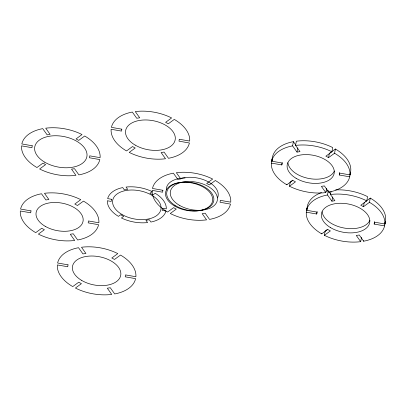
<?xml version="1.0" encoding="UTF-8"?>
<svg xmlns="http://www.w3.org/2000/svg" width="406" height="406" viewBox="0 0 406 406"><rect width="100%" height="100%" fill="white"/><g stroke="black" fill="none" stroke-linecap="round" stroke-linejoin="round"><path stroke-width="0.61" d="M272.198 160.989A39.778 23.269 10.7 0 1 272.198 158.873L271.401 163.1L281.815 164.927L282.099 163.004L271.685 161.182L272.482 156.955A39.778 23.269 10.7 0 1 293.396 141.653L295.776 144.998M307.088 210.075A39.778 23.269 10.7 0 1 307.093 207.958L306.291 212.186L316.705 214.013L316.99 212.094L306.581 210.267L307.378 206.04A39.778 23.269 10.7 0 1 321.491 192.576M349.805 174.773A39.778 23.269 10.7 0 0 350.485 172.591L349.683 176.818L339.269 174.996L339.558 173.078L349.972 174.9L350.769 170.672A39.778 23.269 10.7 0 0 335.366 149.007L329.373 153.392L328.571 157.619L325.886 156.168L331.885 151.778L332.681 147.551A39.778 23.269 10.7 0 0 296.37 141.186L295.568 145.414L299.983 151.626L297.014 152.093L292.599 145.876L293.396 141.653M384.695 223.858A39.778 23.269 10.7 0 0 385.375 221.676L384.578 225.903L374.165 224.082L374.449 222.163L384.863 223.985L385.664 219.758A39.778 23.269 10.7 0 0 370.262 198.092L365.76 201.381M281.815 164.927L282.266 162.512M271.401 163.1A39.778 23.269 10.7 0 0 286.803 184.766L286.9 184.238M326.602 188.359L325.8 192.586A39.778 23.269 10.7 0 1 289.488 186.222L290.285 181.995L292.782 180.168M297.014 152.093L297.811 147.865M316.705 214.013L317.162 211.597M328.571 157.619L334.569 153.235L335.366 149.007M306.581 210.267A39.778 23.269 10.7 0 1 327.49 194.966L328.241 191.003M325.8 192.586L321.385 186.374L324.353 185.907L328.774 192.124L328.87 191.596M306.291 212.186A39.778 23.269 10.7 0 0 321.694 233.856L321.796 233.323M327.49 194.966L331.91 201.178L334.879 200.711L330.464 194.499L331.032 191.48M361.492 237.444L360.695 241.671A39.778 23.269 10.7 0 1 324.379 235.307L325.176 231.08L327.175 229.618M331.91 201.178L332.707 196.951M339.269 174.996L339.726 172.58M335.615 189.896A39.778 23.269 10.7 0 1 367.577 196.636L366.775 200.863L360.782 205.253L363.466 206.705L364.263 202.482M363.466 206.705L369.46 202.32L370.262 198.092M360.695 241.671L356.275 235.46L359.249 234.998L363.664 241.21L363.766 240.682M374.165 224.082L374.621 221.666M286.803 184.766L292.797 180.381L295.482 181.832L289.488 186.222M321.694 233.856L327.693 229.466L330.377 230.923L324.379 235.307M328.972 191.693L330.667 194.083M384.578 225.903A39.778 23.269 10.7 0 1 363.664 241.21M330.464 194.499A39.778 23.269 10.7 0 1 366.775 200.863M369.46 202.32A39.778 23.269 10.7 0 1 384.863 223.985M326.287 191.16A39.778 23.269 10.7 0 1 328.292 190.739M369.902 220.28A24.533 14.352 10.7 0 1 344.121 228.035A24.533 14.352 10.7 0 1 322.166 211.744M166.303 189.891A23.868 13.961 10.7 0 1 185.08 178.006M180.949 178.498A23.868 13.961 10.7 0 1 207.943 181.649A23.868 13.961 10.7 0 1 217.53 197.925M349.683 176.818A39.778 23.269 10.7 0 1 328.774 192.124M271.685 161.182A39.778 23.269 10.7 0 1 292.599 145.876M295.568 145.414A39.778 23.269 10.7 0 1 331.885 151.778M334.569 153.235A39.778 23.269 10.7 0 1 349.972 174.9M334.371 171.017A23.868 13.961 10.7 0 1 309.286 178.564A23.868 13.961 10.7 0 1 287.93 162.715M32.231 145.769L31.947 147.688L21.533 145.866A39.778 23.269 10.7 0 0 36.936 167.531L42.934 163.141L45.619 164.597L39.621 168.987A39.778 23.269 10.7 0 0 75.937 175.351L71.517 169.135L74.491 168.673L78.906 174.885A39.778 23.269 10.7 0 0 99.82 159.583L89.406 157.756L89.69 155.838L100.104 157.665A39.778 23.269 10.7 0 0 84.702 135.995L78.708 140.385L76.023 138.928L82.017 134.543A39.778 23.269 10.7 0 0 45.705 128.179L50.121 134.391L47.152 134.853L42.731 128.641A39.778 23.269 10.7 0 0 21.817 143.942L32.231 145.769M30.998 210.887L30.714 212.805L20.3 210.983A39.778 23.269 10.7 0 0 35.703 232.648L41.701 228.258L44.381 229.715L38.387 234.105A39.778 23.269 10.7 0 0 74.704 240.469L70.284 234.257L73.258 233.79L77.673 240.002A39.778 23.269 10.7 0 0 98.587 224.701L88.173 222.874L88.457 220.955L98.871 222.782A39.778 23.269 10.7 0 0 83.469 201.112L77.47 205.502L74.79 204.045L80.784 199.661A39.778 23.269 10.7 0 0 44.467 193.297L48.887 199.508L45.914 199.97L41.498 193.758A39.778 23.269 10.7 0 0 20.584 209.065L30.998 210.887M68.025 264.834L67.741 266.752L57.327 264.93A39.778 23.269 10.7 0 0 72.73 286.595L78.728 282.206L81.413 283.662L75.414 288.052A39.778 23.269 10.7 0 0 111.731 294.416L107.311 288.199L110.285 287.737L114.7 293.949A39.778 23.269 10.7 0 0 135.614 278.648L125.2 276.821L125.484 274.903L135.898 276.73A39.778 23.269 10.7 0 0 120.496 255.059L114.502 259.449L111.817 257.993L117.811 253.608A39.778 23.269 10.7 0 0 81.499 247.244L85.915 253.456L82.946 253.917L78.525 247.706A39.778 23.269 10.7 0 0 57.611 263.007L68.025 264.834M121.82 129.179L121.536 131.097L111.122 129.27A39.778 23.269 10.7 0 0 126.525 150.941L132.518 146.551L135.203 148.007L129.209 152.392A39.778 23.269 10.7 0 0 165.521 158.756L161.106 152.544L164.075 152.083L168.495 158.294A39.778 23.269 10.7 0 0 189.404 142.993L178.995 141.166L179.279 139.248L189.693 141.07A39.778 23.269 10.7 0 0 174.291 119.405L168.292 123.794L165.607 122.338L171.606 117.948A39.778 23.269 10.7 0 0 135.289 111.584L139.71 117.801L136.736 118.263L132.32 112.051A39.778 23.269 10.7 0 0 111.406 127.352L121.82 129.179M111.508 199.28L111.188 201.432L107.331 200.752A29.836 17.453 10.7 0 0 118.425 216.362L120.648 214.733L123.652 216.362L121.43 217.992A29.836 17.453 10.7 0 0 147.591 222.574L145.952 220.27L149.276 219.753L150.915 222.057A29.836 17.453 10.7 0 0 165.978 211.029L162.121 210.354L162.441 208.207L166.303 208.882A29.836 17.453 10.7 0 0 155.204 193.276L152.981 194.9L149.976 193.271L152.199 191.642A29.836 17.453 10.7 0 0 126.043 187.059L127.677 189.363L124.353 189.881L122.713 187.582A29.836 17.453 10.7 0 0 107.651 198.605L111.508 199.28M162.882 190.287L162.598 192.205L152.184 190.378A39.778 23.269 10.7 0 0 167.587 212.049L173.58 207.659L176.265 209.115L170.271 213.5A39.778 23.269 10.7 0 0 206.583 219.864L202.168 213.652L205.137 213.191L209.557 219.402A39.778 23.269 10.7 0 0 230.466 204.096L220.057 202.274L220.341 200.356L230.755 202.178A39.778 23.269 10.7 0 0 215.353 180.513L209.354 184.903L206.669 183.446L212.668 179.056A39.778 23.269 10.7 0 0 176.351 172.692L180.771 178.904L177.798 179.371L173.382 173.159A39.778 23.269 10.7 0 0 152.468 188.46L162.882 190.287M330.585 227.654A24.533 14.352 10.7 0 0 369.582 223.102A24.533 14.352 10.7 0 0 336.564 203.502A24.533 14.352 10.7 0 0 330.585 227.654M175.839 205.862A23.868 13.961 10.7 0 0 213.663 201.239A23.868 13.961 10.7 0 0 181.34 182.299A23.868 13.961 10.7 0 0 175.839 205.862M174.504 205.959A23.868 13.961 10.7 0 0 212.45 201.528A23.868 13.961 10.7 0 0 180.325 182.461A23.868 13.961 10.7 0 0 174.504 205.959M179.259 205.218A23.868 13.961 10.7 0 0 217.2 200.787A23.868 13.961 10.7 0 0 185.075 181.721A23.868 13.961 10.7 0 0 179.259 205.218M296.101 178.31A23.868 13.961 10.7 0 0 334.042 173.88A23.868 13.961 10.7 0 0 301.917 154.813A23.868 13.961 10.7 0 0 296.101 178.31M81.773 280.485A24.533 14.352 10.7 0 0 120.643 275.735A24.533 14.352 10.7 0 0 87.427 256.267A24.533 14.352 10.7 0 0 81.773 280.485M44.772 162.202A26.522 15.514 10.7 0 0 86.798 157.066A26.522 15.514 10.7 0 0 50.887 136.02A26.522 15.514 10.7 0 0 44.772 162.202M135.162 145.089A25.192 14.738 10.7 0 0 175.087 140.207A25.192 14.738 10.7 0 0 140.968 120.217A25.192 14.738 10.7 0 0 135.162 145.089M45.147 226.279A23.868 13.961 10.7 0 0 82.966 221.651A23.868 13.961 10.7 0 0 50.643 202.716A23.868 13.961 10.7 0 0 45.147 226.279M121.973 214.475A24.533 14.352 10.7 0 0 160.847 209.719A24.533 14.352 10.7 0 0 127.626 190.257A24.533 14.352 10.7 0 0 121.973 214.475"/></g></svg>
